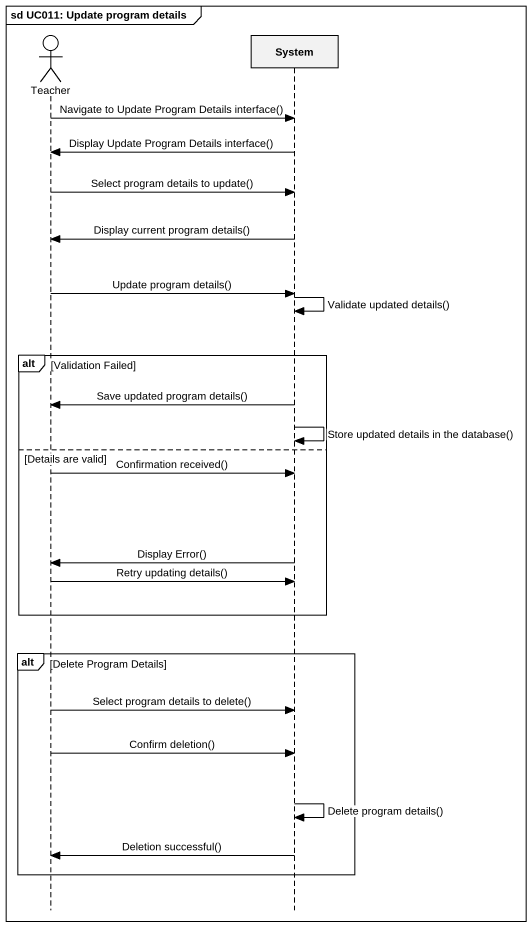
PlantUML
@startuml
mainframe sd UC011: Update program details
hide footbox
actor Teacher
participant System

Teacher -> System : Navigate to Update Program Details interface()
System -> Teacher : Display Update Program Details interface()
Teacher -> System : Select program details to update()
System -> Teacher : Display current program details()
Teacher -> System : Update program details()
System -> System : Validate updated details()
alt Validation Failed
  System -> Teacher : Save updated program details()
  System -> System : Store updated details in the database()
else Details are valid
  Teacher -> System : Confirmation received()
  System -> Teacher : Display Error()
  Teacher -> System : Retry updating details()
end
alt Delete Program Details
  Teacher -> System : Select program details to delete()
  Teacher -> System : Confirm deletion()
  System -> System : Delete program details()
  System -> Teacher : Deletion successful()
end
@enduml
